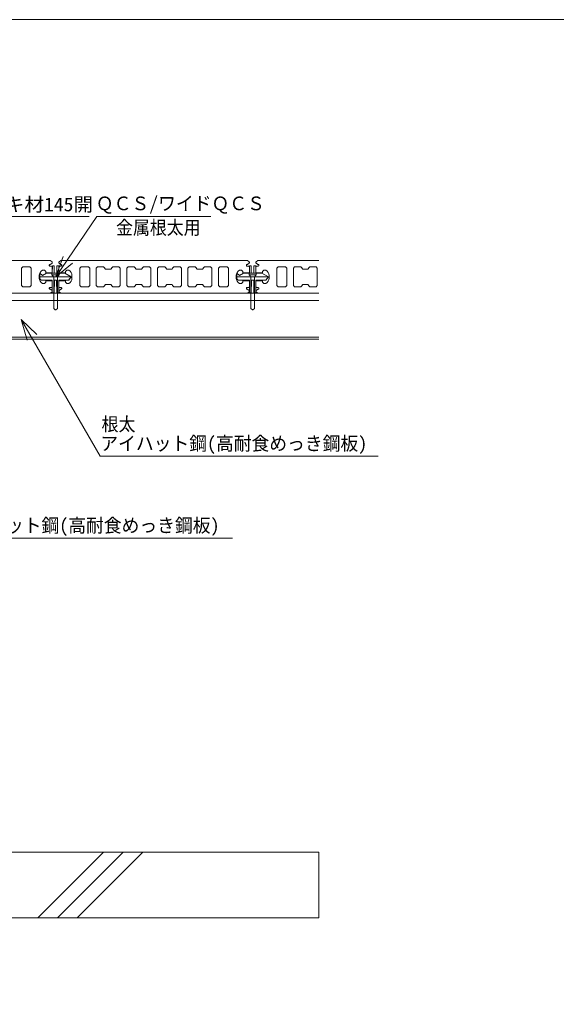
# Model space of a CAD drawing. Units: millimetres, scale not verified. Extents: x -450 to 450, y -136 to 136.
# Drawn here: x 163.1 to 244.9, y -11.4 to 136.5 of the extents above; entities that cross this region are included whole.
import ezdxf
from ezdxf.enums import TextEntityAlignment as Align

# ---------------------------------------------------------------- set-up
doc = ezdxf.new("R2010")
doc.units = ezdxf.units.MM
doc.header["$LTSCALE"] = 2
doc.linetypes.add('DASHED1', pattern=[1.8, 1.2, -0.6])
for name, color, linetype, lineweight in [('0-0_一般', 4, 'Continuous', 9), ('0-1_デッキ', 4, 'Continuous', 9), ('0-3_根太', 4, 'Continuous', 9), ('0-4_文字', 4, 'Continuous', 9), ('0-8_WQCS', 4, 'Continuous', 9)]:
    doc.layers.add(name, color=color, linetype=linetype, lineweight=lineweight)
doc.styles.add('ＭＳ ゴシック', font='')
doc.styles.get('ＭＳ ゴシック').set_extended_font_data('MS Gothic')

# ---------------------------------------------------------------- blocks, each defined once
blk = doc.blocks.new('グループ-7-1')
at = {"layer": '0-3_根太'}
for p, q in [((8612, -4086.53), (9608, -4086.53)), ((8612, -4086.53), (8612, -4101.93)), ((8612, -4097.53), (9608, -4097.53)), ((8612, -4153.33), (9608, -4153.33)), ((8612, -4156.53), (9608, -4156.53))]:
    blk.add_line(p, q, dxfattribs=at)
at = {"layer": '0-3_根太', "linetype": 'DASHED1'}
blk.add_line((8612, -4156.53), (8612, -4101.93), dxfattribs=at)
blk = doc.blocks.new('グループ-21-1')
at = {"layer": '0-8_WQCS'}
for p, q in [((9202.18, -4045.35), (9202.02, -4054.81)), ((9205, -4044.76), (9202.78, -4044.76)), ((9205, -4044.76), (9205, -4045.34)), ((9205, -4045.34), (9205, -4054.8)), ((9209, -4045.34), (9209, -4044.76)), ((9211.22, -4044.76), (9209, -4044.76)), ((9209, -4054.8), (9209, -4045.34)), ((9211.98, -4054.81), (9211.82, -4045.35)), ((9231, -4061.76), (9183, -4061.76)), ((9193, -4055.76), (9221, -4055.76)), ((9227, -4066.76), (9231, -4061.76)), ((9202, -4067.71), (9202, -4085.16)), ((9205.31, -4067.73), (9205.01, -4085.18)), ((9208.99, -4085.18), (9208.68, -4067.73)), ((9212, -4085.16), (9212, -4067.71)), ((9202.6, -4085.76), (9205, -4085.76)), ((9205.01, -4085.18), (9205, -4085.76)), ((9209, -4085.76), (9208.99, -4085.18)), ((9209, -4085.76), (9211.4, -4085.76))]:
    blk.add_line(p, q, dxfattribs=at)
blk.add_lwpolyline([(9183, -4055.76), (9187, -4059.76), (9193, -4055.76), (9202.02, -4054.76), (9202.18, -4045.35), (9202.78, -4044.76), (9205, -4044.76), (9205, -4055.76), (9209, -4055.76), (9209, -4044.76), (9211.22, -4044.76), (9211.82, -4045.35), (9211.98, -4054.76), (9221, -4055.76), (9231, -4061.76), (9226.89, -4066.76), (9212, -4066.76), (9212, -4085.16), (9211.4, -4085.76), (9209, -4085.76), (9208.67, -4066.76), (9205.33, -4066.76), (9205, -4085.76), (9202.6, -4085.76), (9202, -4085.16), (9202, -4066.76), (9185, -4066.76), (9183, -4064.76)], close=True, dxfattribs=at)
for centre, start, end in [((9202.78, -4045.36), 90, 179), ((9211.22, -4045.36), 1, 90), ((9202.6, -4085.16), 180, 270), ((9211.4, -4085.16), 270, 360)]:
    blk.add_arc(centre, 0.6, start, end, dxfattribs=at)
blk = doc.blocks.new('グループ-22-1')
at = {"layer": '0-8_WQCS'}
for p, q in [((9212.5, -4058.76), (9201.5, -4058.76)), ((9201.5, -4058.76), (9203.01, -4060.27)), ((9209.82, -4061.44), (9204.18, -4061.44)), ((9204.18, -4063.1), (9204.18, -4109.96)), ((9209.82, -4063.1), (9209.82, -4109.96)), ((9212.5, -4058.76), (9210.99, -4060.27)), ((9212.5, -4055.76), (9212.5, -4058.76)), ((9204.18, -4109.96), (9206.64, -4111.68)), ((9206.64, -4111.68), (9207, -4111.76))]:
    blk.add_line(p, q, dxfattribs=at)
for points in [[(9212.5, -4055.76), (9201.5, -4055.76), (9201.5, -4058.76)], [(9207, -4111.76), (9207.36, -4111.68), (9209.82, -4109.96)]]:
    blk.add_lwpolyline(points, dxfattribs=at)
for centre, start, end in [((9200.18, -4063.1), 0, 45), ((9213.82, -4063.1), 135, 180)]:
    blk.add_arc(centre, 4, start, end, dxfattribs=at)
blk = doc.blocks.new('グループ-23-1')
at = {"layer": '0-8_WQCS'}
for name in ['グループ-21-1', 'グループ-22-1']:
    blk.add_blockref(name, (0, 0), dxfattribs=at)
blk = doc.blocks.new('グループ-24-1')
at = {"layer": '0-8_WQCS'}
for p, q in [((9502.18, -4045.35), (9502.02, -4054.81)), ((9505, -4044.76), (9502.78, -4044.76)), ((9505, -4044.76), (9505, -4045.34)), ((9505, -4045.34), (9505, -4054.8)), ((9509, -4045.34), (9509, -4044.76)), ((9511.22, -4044.76), (9509, -4044.76)), ((9509, -4054.8), (9509, -4045.34)), ((9511.98, -4054.81), (9511.82, -4045.35)), ((9531, -4061.76), (9483, -4061.76)), ((9493, -4055.76), (9521, -4055.76)), ((9527, -4066.76), (9531, -4061.76)), ((9502, -4067.71), (9502, -4085.16)), ((9505.31, -4067.73), (9505.01, -4085.18)), ((9508.99, -4085.18), (9508.68, -4067.73)), ((9512, -4085.16), (9512, -4067.71)), ((9502.6, -4085.76), (9505, -4085.76)), ((9505.01, -4085.18), (9505, -4085.76)), ((9509, -4085.76), (9508.99, -4085.18)), ((9509, -4085.76), (9511.4, -4085.76))]:
    blk.add_line(p, q, dxfattribs=at)
blk.add_lwpolyline([(9483, -4055.76), (9487, -4059.76), (9493, -4055.76), (9502.02, -4054.76), (9502.18, -4045.35), (9502.78, -4044.76), (9505, -4044.76), (9505, -4055.76), (9509, -4055.76), (9509, -4044.76), (9511.22, -4044.76), (9511.82, -4045.35), (9511.98, -4054.76), (9521, -4055.76), (9531, -4061.76), (9526.89, -4066.76), (9512, -4066.76), (9512, -4085.16), (9511.4, -4085.76), (9509, -4085.76), (9508.67, -4066.76), (9505.33, -4066.76), (9505, -4085.76), (9502.6, -4085.76), (9502, -4085.16), (9502, -4066.76), (9485, -4066.76), (9483, -4064.76)], close=True, dxfattribs=at)
for centre, start, end in [((9502.78, -4045.36), 90, 179), ((9511.22, -4045.36), 1, 90), ((9502.6, -4085.16), 180, 270), ((9511.4, -4085.16), 270, 0)]:
    blk.add_arc(centre, 0.6, start, end, dxfattribs=at)
blk = doc.blocks.new('グループ-25-1')
at = {"layer": '0-8_WQCS'}
for p, q in [((9512.5, -4058.76), (9501.5, -4058.76)), ((9501.5, -4058.76), (9503.01, -4060.27)), ((9509.82, -4061.44), (9504.18, -4061.44)), ((9504.18, -4063.1), (9504.18, -4109.96)), ((9509.82, -4063.1), (9509.82, -4109.96)), ((9512.5, -4058.76), (9510.99, -4060.27)), ((9512.5, -4055.76), (9512.5, -4058.76)), ((9504.18, -4109.96), (9506.64, -4111.68)), ((9506.64, -4111.68), (9507, -4111.76))]:
    blk.add_line(p, q, dxfattribs=at)
for points in [[(9512.5, -4055.76), (9501.5, -4055.76), (9501.5, -4058.76)], [(9507, -4111.76), (9507.36, -4111.68), (9509.82, -4109.96)]]:
    blk.add_lwpolyline(points, dxfattribs=at)
for centre, start, end in [((9500.18, -4063.1), 0, 45), ((9513.82, -4063.1), 135, 180)]:
    blk.add_arc(centre, 4, start, end, dxfattribs=at)
blk = doc.blocks.new('グループ-26-1')
at = {"layer": '0-8_WQCS'}
for name in ['グループ-24-1', 'グループ-25-1']:
    blk.add_blockref(name, (0, 0), dxfattribs=at)
blk = doc.blocks.new('グループ-27-1')
at = {"layer": '0-1_デッキ'}
for p, q in [((9515, -4036.53), (9512.36, -4038.72)), ((9515, -4036.53), (9512.36, -4038.72)), ((9608, -4036.53), (9515, -4036.53)), ((9608, -4036.53), (9515, -4036.53)), ((9512, -4039.5), (9512, -4040.04)), ((9512, -4039.5), (9512, -4040.04)), ((9512, -4046.46), (9512, -4055.03)), ((9512, -4046.46), (9512, -4055.03)), ((9512.38, -4040.83), (9514.34, -4042.41)), ((9512.38, -4040.83), (9514.34, -4042.41)), ((9515.57, -4045.21), (9512.93, -4045.45)), ((9515.57, -4045.21), (9512.93, -4045.45)), ((9514.69, -4042.59), (9515.77, -4042.91)), ((9514.69, -4042.59), (9515.77, -4042.91)), ((9516.5, -4043.88), (9516.5, -4044.2)), ((9516.5, -4043.88), (9516.5, -4044.2)), ((9522, -4053.53), (9524, -4051.53)), ((9522, -4053.53), (9524, -4051.53)), ((9524, -4051.53), (9527, -4051.53)), ((9524, -4051.53), (9527, -4051.53)), ((9543.97, -4048.53), (9545.97, -4046.53)), ((9543.97, -4048.53), (9545.97, -4046.53)), ((9543.97, -4074.53), (9543.97, -4048.53)), ((9543.97, -4074.53), (9543.97, -4048.53)), ((9545.97, -4046.53), (9556.98, -4046.53)), ((9545.97, -4046.53), (9556.98, -4046.53)), ((9556.98, -4046.53), (9558.98, -4048.53)), ((9556.98, -4046.53), (9558.98, -4048.53)), ((9558.98, -4048.53), (9558.98, -4074.53)), ((9558.98, -4048.53), (9558.98, -4074.53)), ((9568.98, -4048.53), (9570.98, -4046.53)), ((9568.98, -4048.53), (9570.98, -4046.53)), ((9568.98, -4074.53), (9568.98, -4048.53)), ((9568.98, -4074.53), (9568.98, -4048.53)), ((9570.98, -4046.53), (9580.23, -4046.53)), ((9570.98, -4046.53), (9580.23, -4046.53)), ((9580.23, -4046.53), (9582.23, -4048.53)), ((9580.23, -4046.53), (9582.23, -4048.53)), ((9582.23, -4048.53), (9582.23, -4049.03)), ((9582.23, -4048.53), (9582.23, -4049.03)), ((9582.23, -4049.03), (9583.23, -4050.03)), ((9582.23, -4049.03), (9583.23, -4050.03)), ((9583.23, -4050.03), (9591.23, -4050.03)), ((9583.23, -4050.03), (9591.23, -4050.03)), ((9591.23, -4050.03), (9592.23, -4049.03)), ((9591.23, -4050.03), (9592.23, -4049.03)), ((9592.23, -4048.53), (9594.23, -4046.53)), ((9592.23, -4048.53), (9594.23, -4046.53)), ((9592.23, -4049.03), (9592.23, -4048.53)), ((9592.23, -4049.03), (9592.23, -4048.53)), ((9594.23, -4046.53), (9603.48, -4046.53)), ((9594.23, -4046.53), (9603.48, -4046.53)), ((9603.48, -4046.53), (9605.48, -4048.53)), ((9603.48, -4046.53), (9605.48, -4048.53)), ((9605.48, -4048.53), (9605.48, -4074.53)), ((9605.48, -4048.53), (9605.48, -4074.53)), ((9512, -4055.03), (9512.5, -4055.53)), ((9512, -4055.03), (9512.5, -4055.53)), ((9512.5, -4055.53), (9521.5, -4055.53)), ((9512.5, -4055.53), (9521.5, -4055.53)), ((9521.5, -4055.53), (9522, -4055.03)), ((9521.5, -4055.53), (9522, -4055.03)), ((9522, -4055.03), (9522, -4053.53)), ((9522, -4055.03), (9522, -4053.53)), ((9532, -4059.53), (9532, -4063.53)), ((9532, -4059.53), (9532, -4063.53)), ((9512.5, -4067.53), (9512, -4068.03)), ((9512.5, -4067.53), (9512, -4068.03)), ((9512, -4068.03), (9512, -4076.6)), ((9512, -4068.03), (9512, -4076.6)), ((9514.34, -4080.65), (9512.38, -4082.22)), ((9514.34, -4080.65), (9512.38, -4082.22)), ((9521.5, -4067.53), (9512.5, -4067.53)), ((9521.5, -4067.53), (9512.5, -4067.53)), ((9512.93, -4077.61), (9515.57, -4077.85)), ((9512.93, -4077.61), (9515.57, -4077.85)), ((9515.77, -4080.15), (9514.69, -4080.47)), ((9515.77, -4080.15), (9514.69, -4080.47)), ((9516.5, -4078.86), (9516.5, -4079.17)), ((9516.5, -4078.86), (9516.5, -4079.17)), ((9522, -4068.03), (9521.5, -4067.53)), ((9522, -4068.03), (9521.5, -4067.53)), ((9522, -4069.53), (9522, -4068.03)), ((9522, -4069.53), (9522, -4068.03)), ((9524, -4071.53), (9522, -4069.53)), ((9524, -4071.53), (9522, -4069.53)), ((9527, -4071.53), (9524, -4071.53)), ((9527, -4071.53), (9524, -4071.53)), ((9545.97, -4076.53), (9543.97, -4074.53)), ((9545.97, -4076.53), (9543.97, -4074.53)), ((9556.98, -4076.53), (9545.97, -4076.53)), ((9556.98, -4076.53), (9545.97, -4076.53)), ((9558.98, -4074.53), (9556.98, -4076.53)), ((9558.98, -4074.53), (9556.98, -4076.53)), ((9570.98, -4076.53), (9568.98, -4074.53)), ((9570.98, -4076.53), (9568.98, -4074.53)), ((9580.23, -4076.53), (9570.98, -4076.53)), ((9580.23, -4076.53), (9570.98, -4076.53)), ((9582.23, -4074.53), (9580.23, -4076.53)), ((9582.23, -4074.53), (9580.23, -4076.53)), ((9583.23, -4073.03), (9582.23, -4074.03)), ((9583.23, -4073.03), (9582.23, -4074.03)), ((9582.23, -4074.03), (9582.23, -4074.53)), ((9582.23, -4074.03), (9582.23, -4074.53)), ((9591.23, -4073.03), (9583.23, -4073.03)), ((9591.23, -4073.03), (9583.23, -4073.03)), ((9592.23, -4074.03), (9591.23, -4073.03)), ((9592.23, -4074.03), (9591.23, -4073.03)), ((9592.23, -4074.53), (9592.23, -4074.03)), ((9592.23, -4074.53), (9592.23, -4074.03)), ((9594.23, -4076.53), (9592.23, -4074.53)), ((9594.23, -4076.53), (9592.23, -4074.53)), ((9603.48, -4076.53), (9594.23, -4076.53)), ((9603.48, -4076.53), (9594.23, -4076.53)), ((9605.48, -4074.53), (9603.48, -4076.53)), ((9605.48, -4074.53), (9603.48, -4076.53)), ((9512, -4083.02), (9512, -4083.55)), ((9512, -4083.02), (9512, -4083.55)), ((9512.36, -4084.33), (9515, -4086.53)), ((9512.36, -4084.33), (9515, -4086.53)), ((9515, -4086.53), (9608, -4086.53)), ((9515, -4086.53), (9608, -4086.53))]:
    blk.add_line(p, q, dxfattribs=at)
for centre, radius, start, end in [((9513.02, -4039.5), 1.02, 129.80557, 180), ((9513.02, -4039.5), 1.02, 129.80557, 180), ((9513.02, -4040.04), 1.02, 180, 231.34019), ((9513.02, -4040.04), 1.02, 180, 231.34019), ((9513.02, -4046.46), 1.02, 95.07961, 180), ((9513.02, -4046.46), 1.02, 95.07961, 180), ((9514.98, -4041.61), 1.02, 231.34019, 253.30076), ((9514.98, -4041.61), 1.02, 231.34019, 253.30076), ((9515.48, -4044.2), 1.02, 275.07961, 0), ((9515.48, -4044.2), 1.02, 275.07961, 0), ((9515.48, -4043.88), 1.02, 0, 73.30076), ((9515.48, -4043.88), 1.02, 0, 73.30076), ((9522.58, -4059.85), 9.42, 1.96794, 62.04932), ((9522.58, -4059.85), 9.42, 1.96794, 62.04932), ((9522.58, -4063.21), 9.42, 297.95068, 358.03206), ((9522.58, -4063.21), 9.42, 297.95068, 358.03206), ((9513.02, -4076.6), 1.02, 180, 264.92039), ((9513.02, -4076.6), 1.02, 180, 264.92039), ((9514.98, -4081.45), 1.02, 106.69924, 128.65981), ((9514.98, -4081.45), 1.02, 106.69924, 128.65981), ((9515.48, -4078.86), 1.02, 0, 84.92039), ((9515.48, -4078.86), 1.02, 0, 84.92039), ((9515.48, -4079.17), 1.02, 286.69924, 0), ((9515.48, -4079.17), 1.02, 286.69924, 0), ((9513.02, -4083.02), 1.02, 128.65981, 180), ((9513.02, -4083.02), 1.02, 128.65981, 180), ((9513.02, -4083.55), 1.02, 180, 230.19443), ((9513.02, -4083.55), 1.02, 180, 230.19443)]:
    blk.add_arc(centre, radius, start, end, dxfattribs=at)

msp = doc.modelspace()

# ---------------------------------------------------------------- linework, layer by layer
at = {"layer": '0-0_一般', "color": 1}
msp.add_line((208.693, 9.847), (74.093, 9.847), dxfattribs=at)
at = {"layer": '0-0_一般', "color": 7}
for p, q in [((165.875, -0.153), (175.875, 9.847)), ((168.875, -0.153), (178.875, 9.847)), ((171.875, -0.153), (181.875, 9.847))]:
    msp.add_line(p, q, dxfattribs=at)
at = {"layer": '0-0_一般', "color": 5}
msp.add_lwpolyline([(50, 136.5), (450, 136.5), (450, -123.5), (50, -123.5)], close=True, dxfattribs=at)
at = {"layer": '0-0_一般', "color": 7}
msp.add_lwpolyline([(208.693, -0.153), (208.693, 9.847), (74.093, 9.847), (74.093, -0.153)], close=True, dxfattribs=at)
at = {"layer": '0-1_デッキ'}
for p, q in [((167.643, 99.08), (167.643, 99.112)), ((167.716, 99.209), (167.824, 99.241)), ((167.859, 99.259), (168.055, 99.417)), ((168.093, 99.496), (168.093, 99.55)), ((169.093, 99.55), (169.093, 99.496)), ((169.132, 99.417), (169.328, 99.259)), ((169.362, 99.241), (169.471, 99.209)), ((169.543, 99.112), (169.543, 99.08)), ((197.643, 99.08), (197.643, 99.112)), ((197.716, 99.209), (197.824, 99.241)), ((197.859, 99.259), (198.055, 99.417)), ((198.093, 99.496), (198.093, 99.55)), ((168.001, 98.955), (167.736, 98.979)), ((169.451, 98.979), (169.186, 98.955)), ((198.001, 98.955), (197.736, 98.979)), ((166.093, 97.147), (166.093, 97.547)), ((171.093, 97.547), (171.093, 97.147)), ((196.093, 97.147), (196.093, 97.547)), ((167.643, 95.583), (167.643, 95.614)), ((167.824, 95.453), (167.716, 95.485)), ((167.736, 95.715), (168.001, 95.739)), ((168.055, 95.278), (167.859, 95.435)), ((168.093, 95.145), (168.093, 95.198)), ((169.093, 95.198), (169.093, 95.145)), ((169.328, 95.435), (169.132, 95.278)), ((169.186, 95.739), (169.451, 95.715)), ((169.471, 95.485), (169.362, 95.453)), ((169.543, 95.614), (169.543, 95.583)), ((197.643, 95.583), (197.643, 95.614)), ((197.824, 95.453), (197.716, 95.485)), ((197.736, 95.715), (198.001, 95.739)), ((198.055, 95.278), (197.859, 95.435)), ((198.093, 95.145), (198.093, 95.198))]:
    msp.add_line(p, q, dxfattribs=at)
for points in [[(168.057, 99.628), (167.793, 99.847), (139.393, 99.847), (139.13, 99.628)], [(198.057, 99.628), (197.793, 99.847), (169.393, 99.847), (169.13, 99.628)], [(166.593, 98.347), (166.893, 98.347), (167.093, 98.147), (167.093, 97.997), (167.143, 97.947), (168.043, 97.947), (168.093, 97.997), (168.093, 98.854)], [(169.093, 98.854), (169.093, 97.997), (169.143, 97.947), (170.043, 97.947), (170.093, 97.997), (170.093, 98.147), (170.293, 98.347), (170.593, 98.347)], [(196.593, 98.347), (196.893, 98.347), (197.093, 98.147), (197.093, 97.997), (197.143, 97.947), (198.043, 97.947), (198.093, 97.997), (198.093, 98.854)], [(168.093, 95.84), (168.093, 96.697), (168.043, 96.747), (167.143, 96.747), (167.093, 96.697), (167.093, 96.547), (166.893, 96.347), (166.593, 96.347)], [(170.593, 96.347), (170.293, 96.347), (170.093, 96.547), (170.093, 96.697), (170.043, 96.747), (169.143, 96.747), (169.093, 96.697), (169.093, 95.84)], [(198.093, 95.84), (198.093, 96.697), (198.043, 96.747), (197.143, 96.747), (197.093, 96.697), (197.093, 96.547), (196.893, 96.347), (196.593, 96.347)], [(139.13, 95.067), (139.393, 94.847), (167.793, 94.847), (168.057, 95.067)], [(169.13, 95.067), (169.393, 94.847), (197.793, 94.847), (198.057, 95.067)]]:
    msp.add_lwpolyline(points, dxfattribs=at)
for points in [[(163.396, 96.047), (163.396, 98.647), (163.596, 98.847), (164.696, 98.847), (164.896, 98.647), (164.896, 96.047), (164.696, 95.847), (163.596, 95.847)], [(172.291, 98.647), (172.491, 98.847), (173.591, 98.847), (173.791, 98.647), (173.791, 96.047), (173.591, 95.847), (172.491, 95.847), (172.291, 96.047)], [(176.116, 96.047), (175.916, 95.847), (174.991, 95.847), (174.791, 96.047), (174.791, 98.647), (174.991, 98.847), (175.916, 98.847), (176.116, 98.647), (176.116, 98.597), (176.216, 98.497), (177.016, 98.497), (177.116, 98.597), (177.116, 98.647), (177.316, 98.847), (178.241, 98.847), (178.441, 98.647), (178.441, 96.047), (178.241, 95.847), (177.316, 95.847), (177.116, 96.047), (177.116, 96.097), (177.016, 96.197), (176.216, 96.197), (176.116, 96.097)], [(181.766, 96.047), (181.766, 96.097), (181.666, 96.197), (180.866, 96.197), (180.766, 96.097), (180.766, 96.047), (180.566, 95.847), (179.641, 95.847), (179.441, 96.047), (179.441, 98.647), (179.641, 98.847), (180.566, 98.847), (180.766, 98.647), (180.766, 98.597), (180.866, 98.497), (181.666, 98.497), (181.766, 98.597), (181.766, 98.647), (181.966, 98.847), (182.891, 98.847), (183.091, 98.647), (183.091, 96.047), (182.891, 95.847), (181.966, 95.847)], [(186.421, 98.597), (186.421, 98.647), (186.621, 98.847), (187.546, 98.847), (187.746, 98.647), (187.746, 96.047), (187.546, 95.847), (186.621, 95.847), (186.421, 96.047), (186.421, 96.097), (186.321, 96.197), (185.521, 96.197), (185.421, 96.097), (185.421, 96.047), (185.221, 95.847), (184.296, 95.847), (184.096, 96.047), (184.096, 98.647), (184.296, 98.847), (185.221, 98.847), (185.421, 98.647), (185.421, 98.597), (185.521, 98.497), (186.321, 98.497)], [(190.071, 98.597), (190.171, 98.497), (190.971, 98.497), (191.071, 98.597), (191.071, 98.647), (191.271, 98.847), (192.196, 98.847), (192.396, 98.647), (192.396, 96.047), (192.196, 95.847), (191.271, 95.847), (191.071, 96.047), (191.071, 96.097), (190.971, 96.197), (190.171, 96.197), (190.071, 96.097), (190.071, 96.047), (189.871, 95.847), (188.946, 95.847), (188.746, 96.047), (188.746, 98.647), (188.946, 98.847), (189.871, 98.847), (190.071, 98.647)], [(193.396, 96.047), (193.396, 98.647), (193.596, 98.847), (194.696, 98.847), (194.896, 98.647), (194.896, 96.047), (194.696, 95.847), (193.596, 95.847)]]:
    msp.add_lwpolyline(points, close=True, dxfattribs=at)
for centre, radius, start, end in [((167.745, 99.112), 0.102, 106.69924, 180), ((167.795, 99.339), 0.102, 286.69924, 308.65981), ((167.992, 99.496), 0.102, 308.65981, 0), ((167.992, 99.55), 0.102, 0, 50.19443), ((169.195, 99.55), 0.102, 129.80557, 180), ((169.195, 99.496), 0.102, 180, 231.34019), ((169.391, 99.339), 0.102, 231.34019, 253.30076), ((169.442, 99.112), 0.102, 0, 73.30076), ((197.745, 99.112), 0.102, 106.69924, 180), ((197.795, 99.339), 0.102, 286.69924, 308.65981), ((197.992, 99.496), 0.102, 308.65981, 0), ((197.992, 99.55), 0.102, 0, 50.19443), ((167.035, 97.515), 0.942, 117.95068, 178.03206), ((167.745, 99.08), 0.102, 180, 264.92039), ((167.992, 98.854), 0.102, 0, 84.92039), ((169.195, 98.854), 0.102, 95.07961, 180), ((169.442, 99.08), 0.102, 275.07961, 0), ((170.152, 97.515), 0.942, 1.96794, 62.04932), ((197.035, 97.515), 0.942, 117.95068, 178.03206), ((197.745, 99.08), 0.102, 180, 264.92039), ((197.992, 98.854), 0.102, 0, 84.92039), ((167.035, 97.179), 0.942, 181.96794, 242.04932), ((170.152, 97.179), 0.942, 297.95068, 358.03206), ((197.035, 97.179), 0.942, 181.96794, 242.04932), ((167.745, 95.614), 0.102, 95.07961, 180), ((167.745, 95.583), 0.102, 180, 253.30076), ((167.795, 95.355), 0.102, 51.34019, 73.30076), ((167.992, 95.84), 0.102, 275.07961, 0), ((167.992, 95.198), 0.102, 0, 51.34019), ((167.992, 95.145), 0.102, 309.80557, 0), ((169.195, 95.84), 0.102, 180, 264.92039), ((169.195, 95.198), 0.102, 128.65981, 180), ((169.195, 95.145), 0.102, 180, 230.19443), ((169.391, 95.355), 0.102, 106.69924, 128.65981), ((169.442, 95.614), 0.102, 0, 84.92039), ((169.442, 95.583), 0.102, 286.69924, 0), ((197.745, 95.614), 0.102, 95.07961, 180), ((197.745, 95.583), 0.102, 180, 253.30076), ((197.795, 95.355), 0.102, 51.34019, 73.30076), ((197.992, 95.84), 0.102, 275.07961, 0), ((197.992, 95.198), 0.102, 0, 51.34019), ((197.992, 95.145), 0.102, 309.80557, 0)]:
    msp.add_arc(centre, radius, start, end, dxfattribs=at)
at = {"layer": '0-4_文字', "color": 7}
for p, q in [((174.877, 106.518), (168.636, 97.324)), ((174.877, 106.518), (192.254, 106.518)), ((175.377, 70.047), (163.368, 90.847))]:
    msp.add_line(p, q, dxfattribs=at)
at = {"layer": '0-4_文字'}
for p, q in [((175.377, 70.047), (217.693, 70.047)), ((152.893, 57.578), (195.544, 57.578))]:
    msp.add_line(p, q, dxfattribs=at)
at = {"layer": '0-4_文字', "color": 7}
for points in [[(173.691, 106.518), (154.92, 106.518), (150.392, 99.847)], [(171.154, 99.437), (168.636, 97.324), (169.761, 100.413)], [(164.274, 87.687), (163.368, 90.847), (165.732, 88.564)]]:
    msp.add_lwpolyline(points, dxfattribs=at)

# ---------------------------------------------------------------- block references
at = {"layer": '0-1_デッキ', "xscale": 0.1, "yscale": 0.1}
msp.add_blockref('グループ-27-1', (-752.107, 503.5), dxfattribs=at)
at = {"layer": '0-3_根太', "xscale": 0.1, "yscale": 0.1}
msp.add_blockref('グループ-7-1', (-752.107, 503.5), dxfattribs=at)
at = {"layer": '0-8_WQCS', "xscale": 0.1, "yscale": 0.1}
for name in ['グループ-23-1', 'グループ-26-1']:
    msp.add_blockref(name, (-752.107, 503.5), dxfattribs=at)

# ---------------------------------------------------------------- texts
at = {"layer": '0-4_文字', "color": 7, "style": 'ＭＳ ゴシック'}
for s, height, width, p in [('デッキ材145開', 2.09, 1.05, (154.868, 106.688)), ('ＱＣＳ/ワイドＱＣＳ', 2.09, 0.95, (174.727, 106.843)), ('金属根太用', 2.097, 0.9, (177.803, 103.16))]:
    msp.add_text(s, height=height, dxfattribs=dict(at, width=width)).set_placement(p, align=Align.BOTTOM_LEFT)
at = {"layer": '0-4_文字', "style": 'ＭＳ ゴシック'}
for s, height, width, p in [('根太', 2.097, 0.9, (175.605, 73.268)), ('アイハット鋼(高耐食めっき鋼板)', 2.09, 0.95, (175.407, 70.326)), ('アイハット鋼(高耐食めっき鋼板)', 2.09, 0.95, (152.924, 57.857))]:
    msp.add_text(s, height=height, dxfattribs=dict(at, width=width)).set_placement(p, align=Align.BOTTOM_LEFT)

doc.saveas('drawing.dxf')
